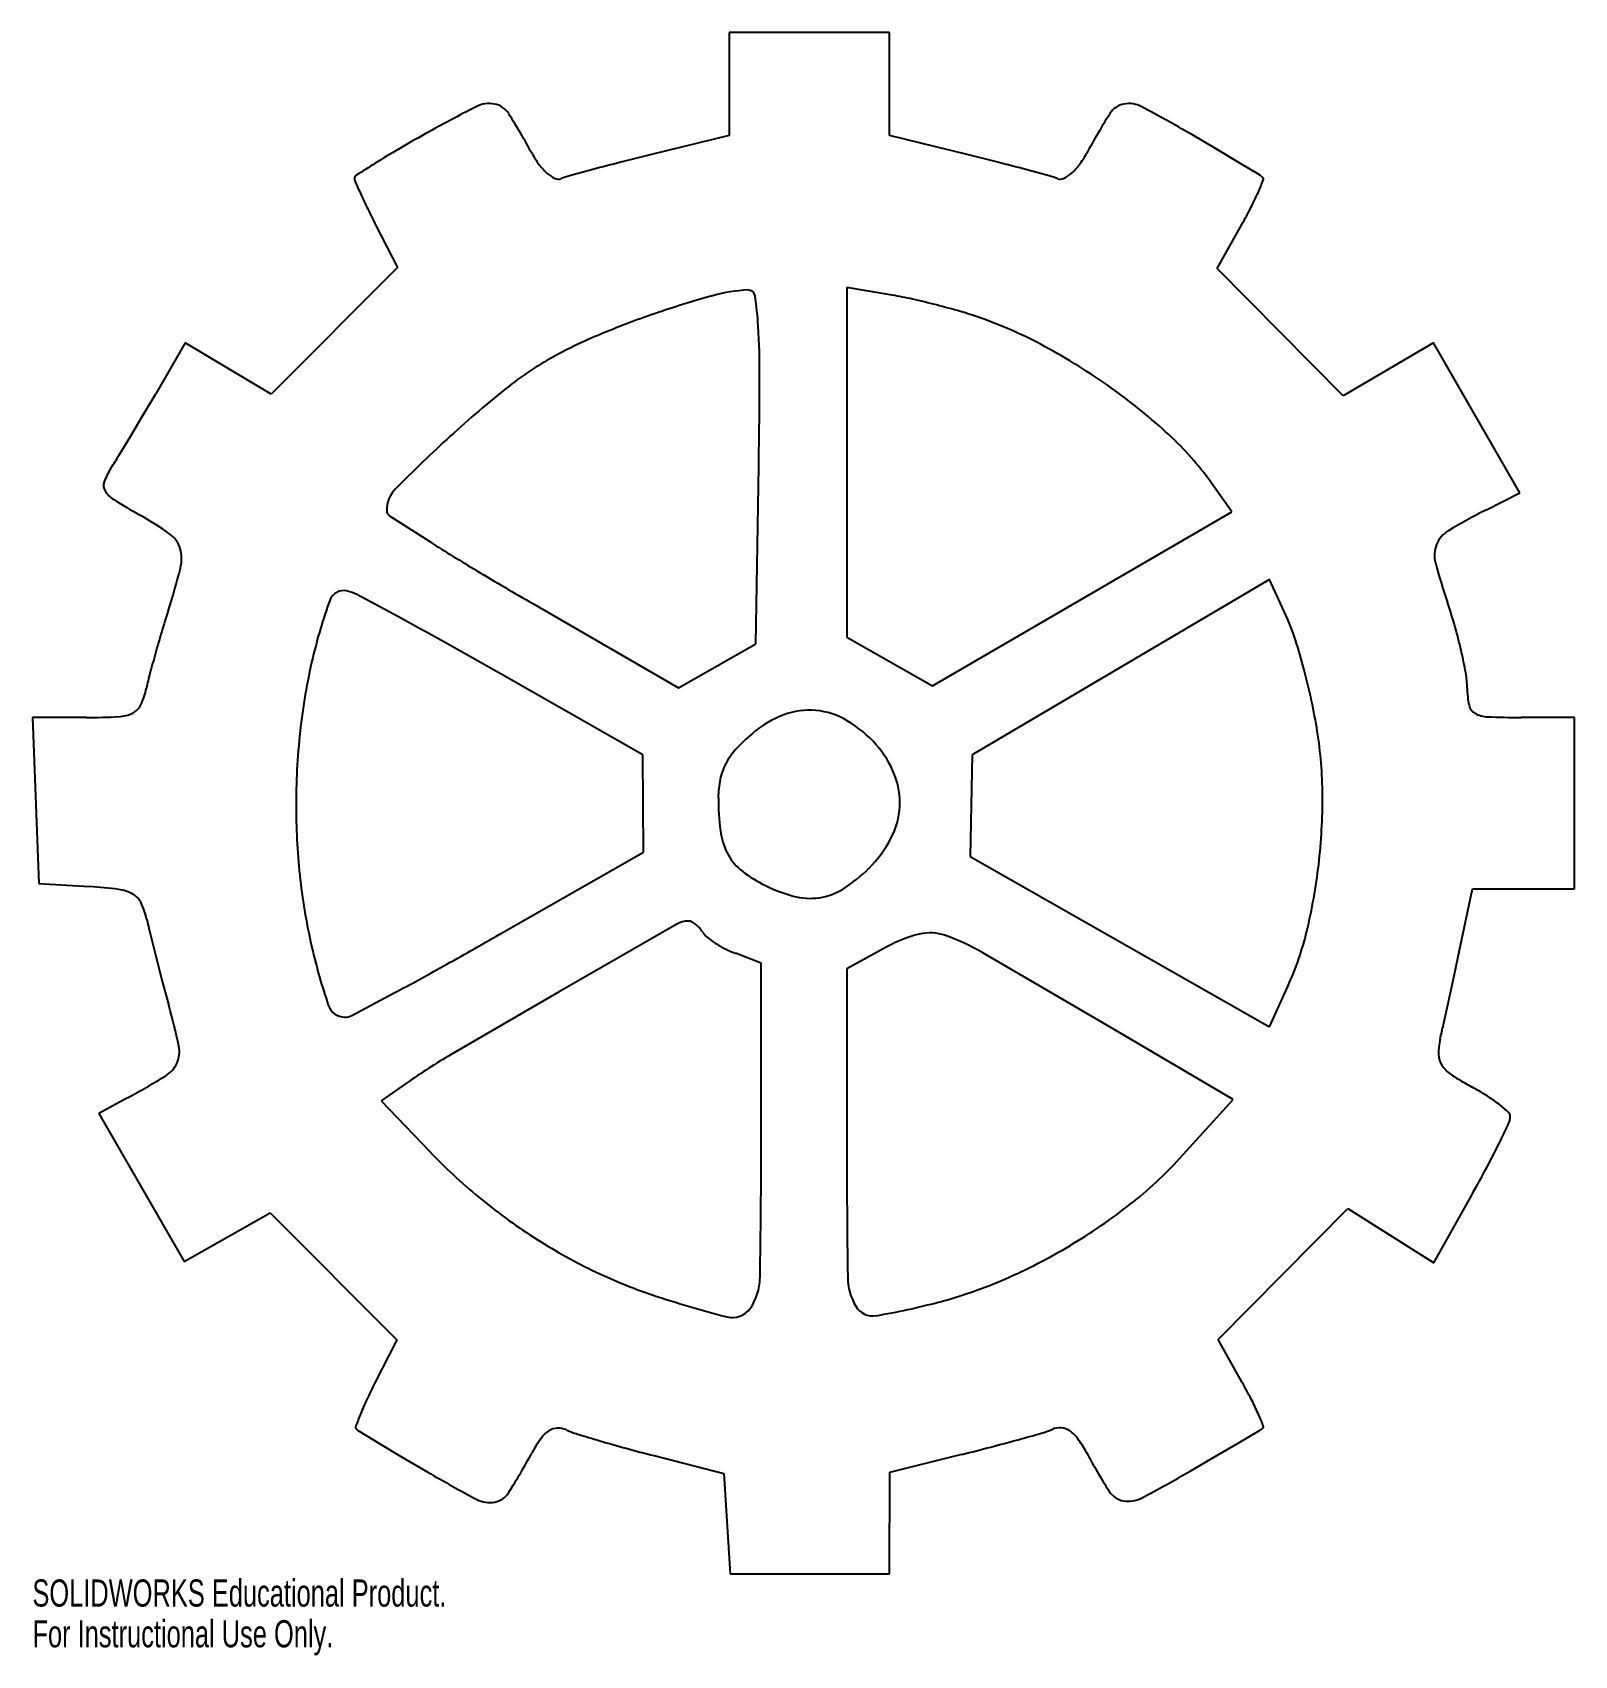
# Model space of a CAD drawing. Header units: millimetres. Extents: x 6785 to 7059, y 9027 to 9316.
import ezdxf

# ---------------------------------------------------------------- set-up
doc = ezdxf.new("R2010")
doc.units = ezdxf.units.MM
doc.styles.add('SLDTEXTSTYLE0', font='TXT', dxfattribs={"width": 0.7})

msp = doc.modelspace()

# ---------------------------------------------------------------- linework, layer by layer
at = {"color": 7, "linetype": 'Continuous', "lineweight": 25}
for p, q in [((6937.08, 9316.38), (6908.51, 9316.38)), ((6908.51, 9316.38), (6908.51, 9298.02)), ((6937.08, 9298.02), (6937.08, 9316.38)), ((6908.51, 9298.02), (6894.7, 9294.64)), ((6950.9, 9294.64), (6937.08, 9298.02)), ((6995.37, 9295.55), (6990.68, 9298.31)), ((6894.7, 9294.64), (6889.24, 9293.28)), ((6956.35, 9293.28), (6950.9, 9294.64)), ((6999.44, 9293.12), (6995.37, 9295.55)), ((6884.28, 9291.98), (6880.13, 9290.86)), ((6965.47, 9290.86), (6961.32, 9291.98)), ((7002.93, 9291.01), (6999.44, 9293.12)), ((6845.67, 9282.04), (6849.51, 9274.52)), ((6995.39, 9274.38), (6999.77, 9282.17)), ((6849.51, 9274.52), (6827, 9252.02)), ((7017.85, 9251.69), (6995.39, 9274.38)), ((6937.54, 9269.63), (6929.46, 9270.99)), ((6929.46, 9270.99), (6929.49, 9208.75)), ((6811.72, 9261.13), (6806.46, 9252.08)), ((6827, 9252.02), (6811.72, 9261.13)), ((7033.92, 9261.11), (7017.85, 9251.69)), ((7049.29, 9234.46), (7033.92, 9261.11)), ((6804.25, 9248.32), (6806.46, 9252.08)), ((6801.97, 9244.49), (6804.25, 9248.32)), ((6799.92, 9241.1), (6801.97, 9244.49)), ((6913.27, 9207.58), (6913.79, 9239.12)), ((6998.03, 9231.03), (6994.26, 9236.34)), ((7043.19, 9231.37), (7049.29, 9234.46)), ((6848.09, 9230.33), (6855.24, 9225.75)), ((6944.71, 9200.06), (6998.03, 9231.03)), ((7004.71, 9219), (6951.79, 9187.79)), ((7007.95, 9211.88), (7004.71, 9219)), ((6849.65, 9212.34), (6842.26, 9216.32)), ((6873.58, 9214.72), (6899.54, 9199.74)), ((6868.07, 9202.08), (6858.28, 9207.6)), ((6899.54, 9199.74), (6913.27, 9207.58)), ((6929.49, 9208.75), (6944.71, 9200.06)), ((6893.16, 9187.79), (6868.07, 9202.08)), ((6784.52, 9194.46), (6785.64, 9164.93)), ((6794.09, 9194.46), (6784.52, 9194.46)), ((7059, 9194.46), (7049.48, 9194.46)), ((7059, 9163.98), (7059, 9194.46)), ((6893.27, 9170.51), (6893.16, 9187.79)), ((6951.79, 9187.79), (6951.46, 9169.71)), ((6867.59, 9155.81), (6893.27, 9170.51)), ((6951.46, 9169.71), (7004.71, 9139.42)), ((6785.64, 9164.93), (6794.68, 9164.35)), ((7038.53, 9153.02), (7040.83, 9163.98)), ((7040.83, 9163.98), (7059, 9163.98)), ((6899.23, 9157.67), (6878.18, 9145.58)), ((6805.46, 9155.98), (6806.47, 9151.99)), ((6806.47, 9151.99), (6807.63, 9147.53)), ((6914.22, 9150.74), (6909.65, 9152.48)), ((6936.61, 9153.64), (6929.48, 9149.69)), ((6975.78, 9139.68), (6953.66, 9152.57)), ((7037.57, 9148.47), (7038.53, 9153.02)), ((6914.22, 9119.26), (6914.22, 9150.74)), ((6929.48, 9149.69), (6929.47, 9118.73)), ((6807.63, 9147.53), (6808.8, 9143.22)), ((7004.71, 9139.42), (7007.95, 9146.55)), ((7036.57, 9143.86), (7037.57, 9148.47)), ((6841.4, 9141.43), (6848.93, 9145.43)), ((6878.18, 9145.58), (6859.08, 9134.48)), ((7035.68, 9139.79), (7036.57, 9143.86)), ((6998.27, 9126.44), (6975.78, 9139.68)), ((6851.12, 9129.39), (6846.6, 9126.23)), ((6801.45, 9126.76), (6796.31, 9123.97)), ((6846.6, 9126.23), (6855.17, 9117.25)), ((6988.73, 9116), (6998.27, 9126.44)), ((6796.31, 9123.97), (6811.51, 9097.61)), ((7033.98, 9097.42), (7040.78, 9109.58)), ((6811.51, 9097.61), (6826.81, 9106.3)), ((6826.81, 9106.3), (6849.4, 9083.71)), ((6995.57, 9083.74), (7018.68, 9107.08)), ((7018.68, 9107.08), (7033.98, 9097.42)), ((6849.4, 9083.71), (6845.49, 9076.04)), ((6999.86, 9076.11), (6995.57, 9083.74)), ((6842.68, 9067.41), (6846.17, 9065.3)), ((6846.17, 9065.3), (6850.23, 9062.88)), ((6995.33, 9063.08), (6999.42, 9065.48)), ((6999.42, 9065.48), (7002.94, 9067.57)), ((6850.23, 9062.88), (6854.92, 9060.13)), ((6895.17, 9063.08), (6907.56, 9059.91)), ((6937.11, 9060.16), (6949.96, 9063.31)), ((6990.61, 9060.33), (6995.33, 9063.08)), ((6907.56, 9059.91), (6908.72, 9042.06)), ((6937.08, 9042.06), (6937.11, 9060.16)), ((6908.72, 9042.06), (6937.08, 9042.06))]:
    msp.add_line(p, q, dxfattribs=at)
for centre, radius, start, end in [((6983.39, 9067.76), 264.18, 116.9948, 119.2153), ((6865.82, 9298.55), 5.17, 79.5302, 116.9948), ((6866.07, 9299.89), 3.81, 32.2821, 79.5302), ((6979.49, 9299.94), 3.76, 100.6481, 147.8571), ((6979.7, 9298.82), 4.9, 62.0272, 100.6481), ((6866.6, 9085.89), 246, 59.7117, 62.0273), ((6766.37, 9236.9), 121.74, 28.4105, 32.2822), ((7083.4, 9234.64), 126.49, 147.8571, 151.5895), ((6993.53, 9049.62), 284.96, 119.2153, 120.3351), ((6926.82, 9163.63), 152.87, 120.3351, 122.12), ((6887.26, 9302.3), 15.7, 208.4105, 217.0347), ((6958.33, 9302.3), 15.7, 322.9653, 331.5895), ((6842.43, 9290.42), 0.597, 122.75, 180), ((7041.98, 8980.19), 369.46, 122.1199, 122.7502), ((6882.67, 9298.83), 9.96, 217.0347, 229.1691), ((6880.26, 9296.04), 6.26, 229.1691, 244.2774), ((6884.08, 9276.49), 14.91, 105.3699, 111.4913), ((7002.31, 8848.49), 458.94, 104.263, 104.9036), ((6843.28, 8848.49), 458.94, 75.0964, 75.737), ((6961.52, 9276.49), 14.91, 68.5087, 74.6301), ((6965.34, 9296.04), 6.26, 295.7226, 310.8309), ((6962.92, 9298.83), 9.96, 310.8309, 322.9653), ((7001.25, 9288.23), 3.25, 46.595, 58.735), ((7003.15, 9290.25), 0.475, 338.2423, 46.595), ((6843.29, 9290.42), 1.46, 180, 203.8206), ((7009.26, 9363.69), 182.88, 203.8205, 204.5867), ((6947.18, 9335.29), 114.61, 204.5867, 206.0358), ((6878.12, 9291.61), 1.35, 244.2772, 291.4913), ((6967.47, 9291.61), 1.35, 248.5087, 295.7228), ((6957.6, 9307.71), 49.24, 332.8076, 336.23), ((6940.14, 9315.39), 68.32, 336.23, 338.2424), ((7014.76, 9368.3), 189.83, 206.0359, 207.0289), ((6919.63, 9327.21), 91.93, 330.6627, 332.8076), ((6913.41, 9241.11), 29.47, 92.9567, 105.3295), ((6911.95, 9269.33), 1.2, 8.4462, 92.9567), ((6949.74, 9108.57), 166.89, 105.3296, 108.7581), ((6851.04, 9260.29), 62.78, 3.4706, 8.4461), ((6925.94, 9200.97), 69.63, 77.3577, 80.4104), ((6910.87, 9133.82), 138.45, 75.5322, 77.3577), ((6911.01, 9134.34), 137.91, 73.7055, 75.5323), ((6950.83, 9105.35), 170.29, 108.7581, 112.3493), ((6930.94, 9202.53), 66.87, 70.5661, 73.7055), ((6926.28, 9189.32), 80.88, 61.5636, 70.5661), ((6920.95, 9178.04), 91.7, 112.3493, 118.0573), ((6775.25, 9255.69), 138.71, 359.7787, 3.4706), ((6904.34, 9209.2), 56.39, 118.0574, 128.3335), ((6911.2, 9161.47), 112.55, 54.5363, 61.5636), ((6986.33, 9105.5), 188.58, 128.3335, 132.5152), ((5651.22, 9260.03), 1262.75, 359.05113, 359.77878), ((6914.83, 9166.56), 106.3, 47.3554, 54.5363), ((7060.38, 9024.74), 298.16, 132.5152, 135.1085), ((6950.18, 9204.95), 54.11, 35.4532, 47.3555), ((6809.39, 9231.95), 12.88, 147.2277, 159.7148), ((6708.98, 9296.59), 106.53, 327.2278, 328.6072), ((6799.08, 9235.76), 1.9, 159.7147, 211.011), ((6801.46, 9237.19), 4.67, 211.0109, 238.0934), ((6862.59, 9335.38), 120.33, 238.0934, 240.6627), ((6852.97, 9231.37), 5.38, 135.1085, 181.3193), ((6774.55, 9178.73), 59.37, 54.566, 60.6626), ((6848.7, 9231.27), 1.11, 181.3192, 237.0986), ((7091.61, 9136.01), 106.94, 116.9192, 120.9737), ((6806.16, 9223.16), 4.84, 16.3608, 54.5659), ((7039.25, 9223.24), 5.21, 120.9737, 157.4483), ((6804.52, 9222.68), 6.55, 345.6751, 16.3607), ((7055.94, 9541.55), 374.18, 237.562, 239.0718), ((7039.11, 9223.3), 5.05, 157.4483, 194.7605), ((7129.53, 9247.12), 98.55, 194.7606, 199.0579), ((6680.88, 9254.25), 134.16, 342.2596, 345.6751), ((7224.04, 9822.11), 701.25, 239.07185, 240.01539), ((6839.95, 9214.38), 2.66, 75.9328, 160.2412), ((6838.82, 9209.89), 7.29, 61.8825, 75.9328), ((6993.59, 9154.21), 194.17, 162.2596, 163.3757), ((6926.66, 9183.24), 94.8, 160.2413, 166.6979), ((6960.26, 9188.65), 80.53, 15.9124, 19.0579), ((7050.33, 9137.27), 253.38, 163.3757, 164.2899), ((6478.44, 8527.15), 779.29, 60.82844, 61.55289), ((6978.87, 9198.66), 31.94, 17.5124, 24.4516), ((6951.93, 9186.28), 89.19, 12.9987, 15.9124), ((6898.69, 9173.36), 116.02, 14.8551, 17.5124), ((7028.45, 9143.42), 230.65, 164.2899, 165.2135), ((6938.27, 9180.49), 106.73, 166.6979, 173.8127), ((6962.05, 9188.61), 78.81, 10.0613, 12.9988), ((6866.18, 9186.25), 62.83, 165.2134, 167.6441), ((6886.89, 9170.23), 128.22, 12.2351, 14.855), ((7023.43, 9199.5), 16.47, 0.6801, 10.0613), ((6790.4, 9202.85), 14.75, 335.4276, 347.6441), ((7055.58, 9199.88), 15.69, 180.6802, 191.9945), ((6799.54, 9201.08), 6.49, 272.8341, 296.0517), ((6801.05, 9197.98), 3.04, 296.0518, 335.4276), ((6922.83, 9183.1), 12.67, 84.792, 111.1837), ((6922.79, 9182.65), 13.11, 58.9439, 84.792), ((6914.55, 9176.23), 99.92, 9.0764, 12.235), ((7042.31, 9197.06), 2.13, 191.9945, 241.3464), ((7043.74, 9199.68), 5.11, 241.3464, 267.6862), ((6794.09, 9311), 116.54, 270, 272.8341), ((6925.41, 9176.46), 19.79, 111.1838, 130.0787), ((6918.25, 9175.11), 21.92, 41.3476, 58.944), ((7049.48, 9341.67), 147.21, 267.6862, 269.9999), ((6955.28, 9178.65), 123.84, 173.8127, 180.1766), ((6933.3, 9167.08), 32.05, 130.0787, 137.305), ((6920.85, 9177.4), 18.46, 21.8296, 41.3477), ((6939.71, 9180.25), 74.44, 0.2853, 9.0764), ((6918.78, 9180.48), 12.29, 137.305, 152.0883), ((6916.92, 9181.46), 10.18, 152.0883, 168.636), ((6925.78, 9179.37), 13.14, 356.6568, 21.8297), ((6923.42, 9180.16), 16.82, 168.6361, 180), ((6945.7, 9178.62), 114.25, 180.1766, 186.5375), ((6954.16, 9180.16), 47.55, 180, 187.1013), ((6925.02, 9179.42), 13.91, 332.3102, 356.6569), ((6911.44, 9180.11), 102.71, 353.3791, 0.2853), ((6918.86, 9175.76), 11.98, 187.1013, 206.8871), ((6917.92, 9183.15), 21.93, 315, 332.3102), ((6916.4, 9174.52), 9.23, 206.8871, 230.2084), ((6924.18, 9183.85), 21.38, 230.2083, 242.6556), ((6914.25, 9186.81), 27.11, 302.6496, 315), ((6915.83, 9179.6), 98.29, 346.3509, 353.3791), ((6789.3, 9080.56), 83.96, 82.7617, 86.3271), ((6799, 9156.96), 6.95, 60.6604, 82.7617), ((6939.91, 9177.95), 108.43, 186.5375, 193.1529), ((6927.82, 9190.9), 29.31, 242.6557, 254.348), ((6922.98, 9173.18), 10.92, 278.3025, 302.6496), ((6800.67, 9159.92), 3.55, 25.7817, 60.6604), ((6792.28, 9155.87), 12.86, 12.4002, 25.7817), ((6922.94, 9173.47), 11.21, 254.3481, 278.3024), ((6905.23, 9180.71), 102.78, 192.4003, 193.9209), ((6901.36, 9153.95), 4.28, 91.4308, 119.8052), ((6901.29, 9156.96), 1.27, 63.7017, 91.4311), ((6900.01, 9154.39), 4.14, 52.2139, 63.7017), ((6899.36, 9153.55), 5.2, 41.7504, 52.214), ((6361.75, 10039.76), 1018.45, 299.13656, 299.78079), ((6899.14, 9153.35), 5.5, 31.7174, 41.7504), ((6906.86, 9158.12), 3.57, 211.7175, 230.9582), ((6914.98, 9168.13), 16.46, 230.9581, 237.1491), ((6947.9, 9133.26), 23.3, 103.7645, 118.9716), ((6944.29, 9148.01), 8.11, 70.3731, 103.7646), ((6933.43, 9117.57), 40.43, 59.975, 70.373), ((6957.39, 9169.51), 55.53, 335.5723, 346.3509), ((6940.9, 9178.19), 109.45, 193.1529, 198.6275), ((6916.58, 9170.61), 19.42, 237.1491, 243.1269), ((6916.43, 9170.31), 19.08, 243.1269, 249.1833), ((6579.59, 9648.95), 571.03, 298.1431, 299.1366), ((6685.56, 9109.35), 127.81, 12.0075, 15.3685), ((6840.12, 9144.22), 3.1, 198.6274, 270), ((6840.12, 9143.85), 2.73, 270, 297.8005), ((6842.45, 9182.61), 197.91, 346.7394, 347.5058), ((6805.85, 9134.93), 4.83, 335.9375, 12.0076), ((6919.82, 9030.9), 120.08, 120.3877, 124.8949), ((7046, 9134.64), 11.21, 166.7395, 180.74), ((7038.35, 9134.54), 3.56, 180.7401, 213.6231), ((6805.58, 9135.05), 5.12, 301.4455, 335.9374), ((7040.43, 9135.92), 6.06, 213.6232, 236.7539), ((6729.75, 9259.06), 150.48, 298.4551, 301.4455), ((7064.12, 9172.06), 49.27, 236.754, 241.696), ((7020.12, 9090.37), 43.52, 57.7136, 61.696), ((7028.72, 9103.97), 27.42, 52.0851, 57.7136), ((7030.81, 9106.65), 24.03, 46.9435, 52.0851), ((7046.43, 9123.37), 1.14, 0, 46.9435), ((7045.02, 9123.37), 2.55, 334.7958, 0.0001), ((6843.96, 9218), 224.77, 333.7654, 334.7958), ((6928.24, 9187.03), 101.03, 223.682, 230.4978), ((5454.8, 9119.26), 1459.43, 359.03375, 359.99998), ((8636.86, 9118.45), 1707.39, 179.99049, 180.79102), ((6904.57, 9188.13), 157.2, 332.0085, 333.7654), ((6934.89, 9165.21), 72.95, 308.1784, 317.5745), ((6818.46, 9233.91), 254.72, 330.7847, 332.0085), ((6929.47, 9188.54), 102.98, 230.4977, 237.2166), ((6917.25, 9187.64), 101.48, 300.8416, 308.1785), ((6928.24, 9186.62), 100.7, 237.2166, 244.0105), ((6916.19, 9189.42), 103.56, 293.5716, 300.8416), ((6923.68, 9177.28), 90.31, 244.0105, 251.3826), ((6904.39, 9094.81), 9.63, 324.9006, 359.0338), ((6940.29, 9095.03), 10.66, 180.7911, 210.143), ((6924.81, 9169.65), 81.99, 284.9101, 293.5716), ((6954.21, 9267.9), 185.93, 251.3826, 255.6616), ((6909.12, 9091.49), 3.85, 255.6617, 324.9007), ((6934.09, 9091.43), 3.49, 210.1431, 279.6218), ((6913.85, 9210.81), 124.58, 279.6218, 284.9101), ((6930.28, 9032.78), 95.19, 152.9711, 154.9704), ((6919.04, 9030.69), 92.7, 27.2562, 29.3373), ((6890.37, 9051.42), 51.14, 154.9704, 158.1536), ((6958.06, 9050.79), 48.81, 23.8922, 27.2562), ((6842.49, 9068.11), 0.449, 159.9223, 226.7553), ((6913.05, 9042.32), 75.58, 158.1536, 159.9222), ((6967.39, 9064.32), 3.69, 85.9318, 111.9223), ((6967.43, 9064.93), 3.08, 56.1659, 85.9317), ((6939.13, 9042.4), 69.52, 21.9667, 23.8923), ((7003.22, 9068.25), 0.411, 309.0296, 21.9668), ((6844.23, 9069.96), 2.99, 226.7551, 238.842), ((6894.4, 9052.32), 23.79, 144.5341, 151.596), ((6879.37, 9063.03), 5.34, 123.1315, 144.5341), ((6878, 9065.13), 2.83, 91.352, 123.1315), ((6878.02, 9064.05), 3.92, 66.4369, 91.352), ((6887.1, 9084.87), 18.8, 246.4369, 252.7364), ((6955.69, 9305.56), 249.9, 252.7365, 253.686), ((6959.6, 9318.92), 263.82, 253.686, 254.7492), ((6875.53, 9371.1), 316.65, 284.5547, 285.4653), ((6878.84, 9359.15), 304.26, 285.4653, 286.2653), ((6958.2, 9087.14), 20.91, 286.2653, 291.9224), ((6965.97, 9062.76), 5.7, 35.7631, 56.1659), ((6952.36, 9052.96), 22.47, 28.4041, 35.7631), ((7000.67, 9071.4), 4.46, 300.6956, 309.0296), ((6761.04, 9124.44), 127.81, 327.8887, 331.5959), ((6974.96, 9375.26), 322.22, 254.7492, 255.6644), ((6856.12, 9445.88), 393.92, 283.7818, 284.5548), ((7075.03, 9119.29), 116.99, 208.404, 212.3447), ((6978.86, 9272.33), 245.75, 239.7118, 242.0306), ((6867.04, 9273.71), 246.58, 297.7675, 300.0757), ((6866.1, 9058.51), 3.77, 280.7367, 327.8886), ((6979.35, 9058.7), 3.73, 212.3447, 259.8279), ((6865.9, 9059.6), 4.88, 242.0305, 280.7367), ((6979.58, 9059.96), 5.01, 259.8279, 297.7674)]:
    msp.add_arc(centre, radius, start, end, dxfattribs=at)

# ---------------------------------------------------------------- texts
at = {"color": 7, "linetype": 'Continuous', "char_height": 4.8336, "attachment_point": 1, "style": 'SLDTEXTSTYLE0'}
for s, insert in [('SOLIDWORKS Educational Product.', (6784.52, 9041.04)), ('For Instructional Use Only.', (6784.52, 9033.79))]:
    msp.add_mtext(s, dxfattribs=dict(at, insert=insert))

doc.saveas('drawing.dxf')
